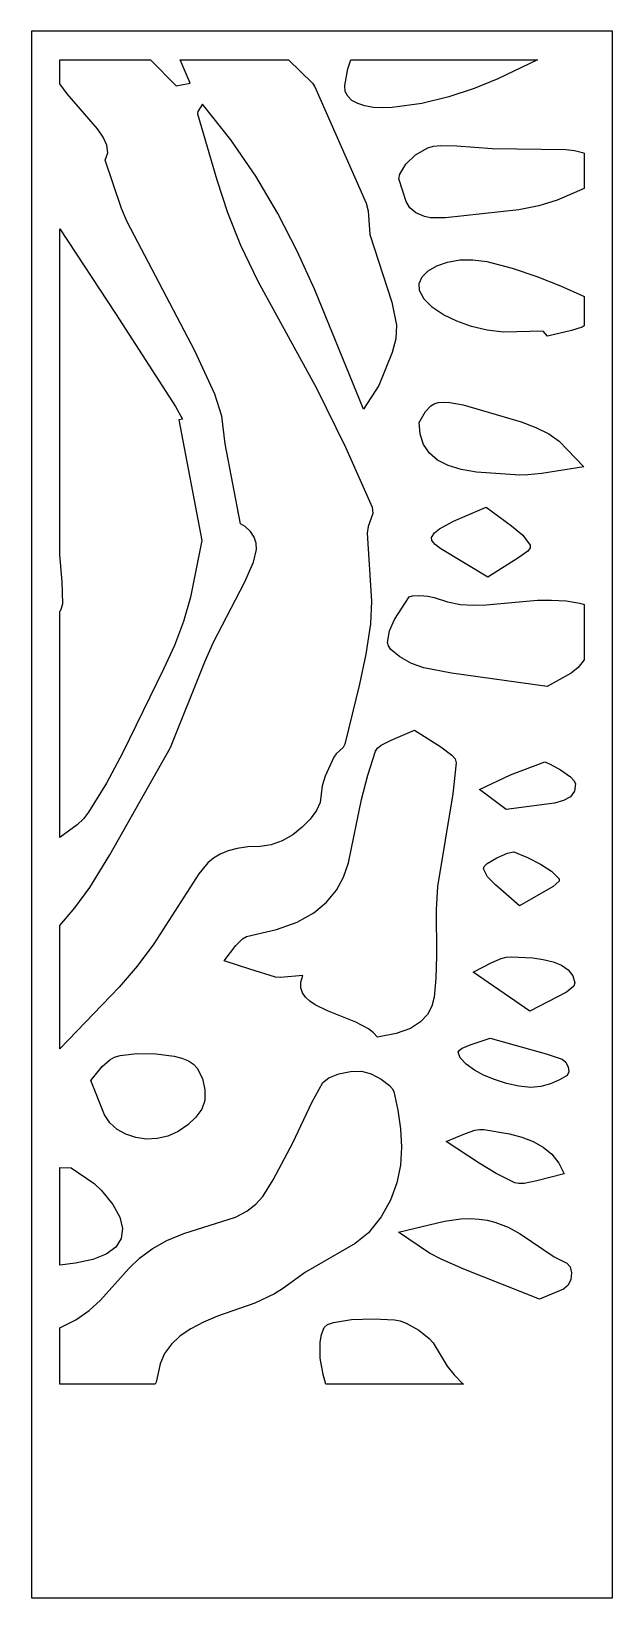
# Model space of a CAD drawing. Extents: x 0 to 408, y 0 to 1100.
import ezdxf

# ---------------------------------------------------------------- set-up
doc = ezdxf.new("R2010")
doc.units = 0
doc.layers.add('CUT', color=1, linetype='Continuous')
doc.layers.add('OUTLINE', color=7, linetype='Continuous')

msp = doc.modelspace()

# ---------------------------------------------------------------- linework, layer by layer
at = {"layer": 'CUT'}
for points in [[(230.3, 641.45), (220.11, 599.28), (218.77, 596.97), (214.04, 592.62), (212.35, 590.31), (206.27, 576.92), (204.08, 570.16), (202.76, 558.38), (200.06, 552.72), (195.74, 546.8), (190.1, 541.02), (183.45, 535.81), (176.12, 531.56), (168.41, 528.7), (160.62, 527.62), (151.94, 527.2), (144.45, 526.1), (138.05, 524.37), (132.58, 522.07), (127.93, 519.24), (123.97, 515.96), (117.59, 508.22), (85.89, 459.26), (74.17, 443.4), (61.54, 428.69), (20, 385.37), (20, 471.96), (30.57, 484.54), (40.99, 498.77), (55.17, 521.59), (97.74, 597.15), (121.65, 657.1), (127.78, 670.98), (149.69, 713.03), (155.96, 727.27), (157.95, 736.21), (157.69, 740.59), (156.39, 744.78), (153.93, 748.68), (150.15, 752.2), (146.71, 754.2), (136.04, 810.33), (133.65, 829.67), (128.89, 845.09), (114.68, 875.66), (67.34, 966.25), (63.26, 975.53), (51.76, 1009.5), (53.68, 1014.69), (53.08, 1020.13), (50.46, 1025.78), (46.34, 1031.61), (25.23, 1056.09), (20, 1063.09), (20, 1080), (83.63, 1080), (101.74, 1061.61), (111.52, 1063.6), (104.46, 1080), (180.44, 1080), (197.25, 1063.48), (198.91, 1061.07), (235.06, 979.38), (236.42, 973.95), (237.68, 957.3), (252.93, 909.69), (256.2, 893.76), (255.9, 884.07), (253.23, 874.35), (243.89, 851.16), (233.1, 834.73), (199.03, 918.52), (186.59, 945.55), (172.9, 972.13), (157.55, 998.22), (140.13, 1023.8), (120.24, 1048.85), (116.77, 1043.63), (116.67, 1041.99), (130.21, 995.76), (137.69, 972.68), (146.7, 949.75), (158.85, 924.65), (200.13, 849.48), (220.51, 807.86), (239.23, 765.86), (239.67, 761.46), (236.46, 752.25), (235.62, 747.6), (238.77, 699.73), (238.05, 683.93), (234.77, 662.63)], [(239.94, 1046.59), (234.13, 1047.6), (229.09, 1049.25), (225.01, 1051.52), (222.02, 1054.39), (220.31, 1057.85), (220.02, 1061.89), (222.13, 1073.58), (224.16, 1080), (355.17, 1080), (327.3, 1066.72), (310.69, 1059.84), (293.06, 1053.95), (274.03, 1049.39), (253.25, 1046.51), (246.37, 1046.22)], [(381.29, 1016.24), (386.75, 1014.9), (388, 1014.37), (388, 989.72), (369, 981.39), (356.23, 977.39), (342.08, 974.65), (290.58, 968.96), (280.11, 969.11), (276.02, 969.86), (269.76, 972.43), (265.59, 976.1), (262.96, 980.43), (258.02, 996.3), (258.6, 999.61), (262.74, 1006.68), (269.74, 1013.3), (278.28, 1018.25), (282.33, 1019.39), (287.2, 1019.9), (298.66, 1019.62), (323.53, 1017.72), (375.03, 1016.95)], [(106.85, 685.51), (100.36, 668.64), (92.83, 651.96), (64.06, 592.98), (52.67, 572.09), (40.1, 551.58), (36.53, 547.02), (32.12, 542.72), (20, 533.74), (20, 692.69), (20.69, 693.49), (22.12, 697.89), (21.64, 713.38), (20, 732.44), (20, 961.36), (58.95, 901.84), (101.23, 836.42), (106.06, 827.67), (103.47, 827.16), (119.59, 742.46), (111.64, 702.59)], [(388, 913.76), (388, 893.17), (386.63, 892.31), (379.16, 889.97), (362.38, 885.9), (359.3, 889.35), (331.38, 888.83), (320, 890.16), (308.91, 892.73), (298.53, 896.36), (289.28, 900.88), (281.56, 906.11), (275.8, 911.88), (272.41, 918.03), (272.12, 922.95), (274.3, 927.6), (278.6, 931.78), (284.66, 935.28), (292.15, 937.9), (300.7, 939.41), (309.97, 939.62), (319.6, 938.31), (337.43, 933.65), (354.68, 927.89), (371.29, 921.34), (387.17, 914.31)], [(276.74, 832.9), (280.38, 836.97), (282.71, 838.42), (285.44, 839.23), (289.45, 839.5), (293.79, 839.25), (303.12, 837.62), (343.8, 825.66), (354.06, 821.78), (363.19, 817.28), (370.45, 812.12), (387.72, 794.1), (358.38, 789.59), (348.49, 788.48), (342.74, 788.34), (312.44, 790.49), (301.69, 792.3), (292.59, 795.1), (285.14, 798.93), (279.37, 803.83), (275.27, 809.84), (272.87, 817.01), (272.19, 825.37)], [(282.93, 747.76), (286.4, 750.65), (296.2, 755.93), (319.19, 765.94), (337.01, 752.8), (344.87, 746.09), (350.09, 739.08), (350.08, 737.16), (348.47, 735.01), (341.56, 730.01), (320.32, 716.76), (287.47, 736.64), (283.43, 739.69), (281.08, 742.36), (280.79, 744.63)], [(319.24, 697.23), (355.16, 700.53), (365.05, 700.59), (375.37, 699.99), (384.98, 698.49), (388, 697.47), (388, 658.61), (383.82, 653.28), (378.99, 649.23), (362.01, 639.87), (295, 649.27), (275.58, 653.07), (266.93, 656.1), (258.63, 660.75), (252.39, 665.98), (250.57, 668.51), (249.92, 670.79), (251.34, 678.96), (255, 687.01), (265.09, 702.81), (267.56, 703.51), (272.56, 703.71), (278.21, 703.36), (282.65, 702.38), (292.01, 699.29), (301.2, 697.59), (310.26, 697)], [(236.54, 399.42), (227.85, 404.05), (207.96, 412.03), (199.09, 416.39), (195.42, 418.87), (192.46, 421.64), (190.34, 424.76), (189.22, 428.3), (189.23, 432.31), (190.52, 436.86), (174.96, 435.45), (171.48, 435.85), (153.29, 441.36), (135.44, 447.33), (143.59, 458.06), (148.16, 462.71), (150.93, 464.34), (171.96, 469.24), (186.52, 474.48), (198.18, 480.92), (207.26, 488.41), (214.14, 496.85), (219.15, 506.09), (222.65, 516.01), (231.84, 560.64), (236.22, 577.59), (241.64, 594.37), (243.06, 596.57), (245.51, 598.58), (252.57, 602.25), (268.97, 609.2), (287.49, 597.51), (295.14, 591.78), (297.39, 589.03), (298.13, 586.39), (295.94, 564.55), (284.95, 499.43), (284.02, 483.33), (284.45, 450.89), (283.96, 434.73), (282.65, 421.76), (281, 415.51), (278.01, 409.65), (273.18, 404.35), (266.04, 399.82), (256.08, 396.21), (242.84, 393.71), (240.06, 396.73)], [(380.79, 573.88), (381.83, 571.72), (381.28, 566.31), (378.38, 562.43), (373.52, 559.77), (367.09, 558), (333.2, 553.41), (314.44, 567.45), (336.38, 577.88), (360.35, 586.89), (364.2, 585.44), (371.37, 581.42), (378.41, 576.34)], [(326.7, 519.64), (334.16, 522.8), (338.65, 523.68), (348.22, 519.72), (357.36, 515.17), (365.08, 510.13), (370.36, 504.72), (370.4, 503.23), (366.18, 499.45), (342.52, 485.75), (325.87, 500.49), (320.11, 506.33), (317.25, 511.74), (317.82, 513.5), (319.88, 515.51)], [(351.94, 449.3), (359.34, 448.21), (366.18, 446.52), (372.14, 444.11), (376.89, 440.9), (380.1, 436.8), (381.43, 431.7), (380.79, 429.53), (375.59, 425.24), (349.88, 411.85), (310.07, 439.28), (323.09, 446.06), (329.75, 448.86), (333.21, 449.7), (336.8, 450.02)], [(364.41, 360.92), (357.62, 358.94), (350.68, 358.28), (342.21, 359.12), (333.44, 361.07), (324.96, 363.8), (317.33, 366.99), (310.96, 370.52), (305.14, 374.75), (301, 379.12), (299.68, 383.04), (300.47, 384.53), (302.29, 385.9), (308.1, 388.36), (321.95, 392.92), (361.42, 381.9), (372.58, 378.15), (375.14, 376.04), (376.84, 372.65), (377.27, 369.18), (376.06, 366.82), (370.68, 363.71)], [(60.27, 328.9), (55.14, 333.51), (51.26, 339.17), (41.66, 363.23), (49.78, 372.92), (55.16, 377.71), (58.47, 379.52), (62.31, 380.71), (74.01, 382.05), (87.35, 381.93), (100.18, 380.28), (105.71, 378.85), (110.29, 377), (113.72, 374.69), (116.48, 371.75), (120.19, 364.55), (121.79, 356.64), (121.65, 349.23), (119.64, 343.18), (115.55, 337.33), (109.86, 331.96), (103.08, 327.39), (95.78, 324.14), (88.21, 322.39), (80.61, 322.08), (73.26, 323.11), (66.39, 325.41)], [(106.93, 255.78), (143.22, 267.29), (151.2, 271.51), (157.46, 276.39), (162.37, 281.78), (169.66, 293.5), (183.58, 319.41), (196.82, 347.79), (204.52, 361.71), (208.7, 365.05), (215.75, 367.79), (223.98, 369.49), (231.71, 369.69), (238.47, 367.83), (245.57, 364.16), (251.41, 359.69), (253.34, 357.48), (254.34, 355.45), (257.22, 342.34), (259.12, 329.31), (259.8, 316.43), (259.02, 303.75), (256.54, 291.33), (252.13, 279.25), (245.54, 267.55), (236.54, 256.3), (227.36, 248.62), (192.35, 228.52), (176.37, 216.92), (170.57, 213.37), (156.83, 206.85), (130.77, 197.62), (120.84, 193.5), (112.05, 188.91), (104.51, 183.77), (98.3, 177.99), (93.53, 171.48), (90.3, 164.16), (87.65, 151.43), (86.93, 150), (20, 150), (20, 189.46), (31.15, 195.18), (40.55, 201.79), (48.43, 208.93), (68.57, 231.35), (75.99, 238.46), (84.71, 245.04), (95.06, 250.79)], [(344.18, 323.51), (352.1, 320.46), (359.23, 316.49), (365.38, 311.45), (370.32, 305.19), (373.88, 297.54), (354.75, 292.65), (345.87, 290.94), (342.25, 290.83), (339.42, 291.42), (326.35, 297.79), (314.33, 305.04), (291.25, 320.28), (304.61, 326.07), (311.23, 328.33), (314.47, 328.86), (317.64, 328.81), (335.66, 325.81)], [(64.03, 259.15), (63.08, 252.14), (59.26, 246.18), (52.59, 241.29), (43.13, 237.52), (30.91, 234.88), (20, 233.5), (20, 302.16), (28.01, 301.84), (44.08, 290.89), (49.3, 286.06), (57.17, 276.15), (62.07, 267.16)], [(301.35, 265.94), (308.08, 266.2), (314.27, 265.9), (319.98, 265.08), (325.25, 263.82), (334.74, 260.19), (343.18, 255.46), (366.91, 239.42), (375.84, 235.02), (378.29, 232.45), (379.19, 228.19), (378.66, 223.45), (376.86, 219.45), (373.42, 216.57), (356.74, 209.56), (303.6, 230.69), (287.65, 237.64), (279.54, 241.93), (257.76, 256.73), (290.01, 264.43)], [(207.78, 191.74), (211.99, 193.28), (224.75, 195.28), (240.26, 195.91), (254.88, 195.22), (258.87, 194.39), (263.17, 192.79), (271.86, 187.93), (279.31, 181.93), (282.04, 178.9), (291.77, 162.6), (296.8, 156.41), (302.7, 150.52), (303.33, 150), (206.66, 150), (204.89, 156.74), (202.82, 168.27), (202.72, 179.44), (203.72, 184.76), (205.61, 189.85)]]:
    msp.add_lwpolyline(points, close=True, dxfattribs=at)
at = {"layer": 'OUTLINE'}
msp.add_lwpolyline([(0, 0), (408, 0), (408, 1100), (0, 1100)], close=True, dxfattribs=at)

doc.saveas('drawing.dxf')
